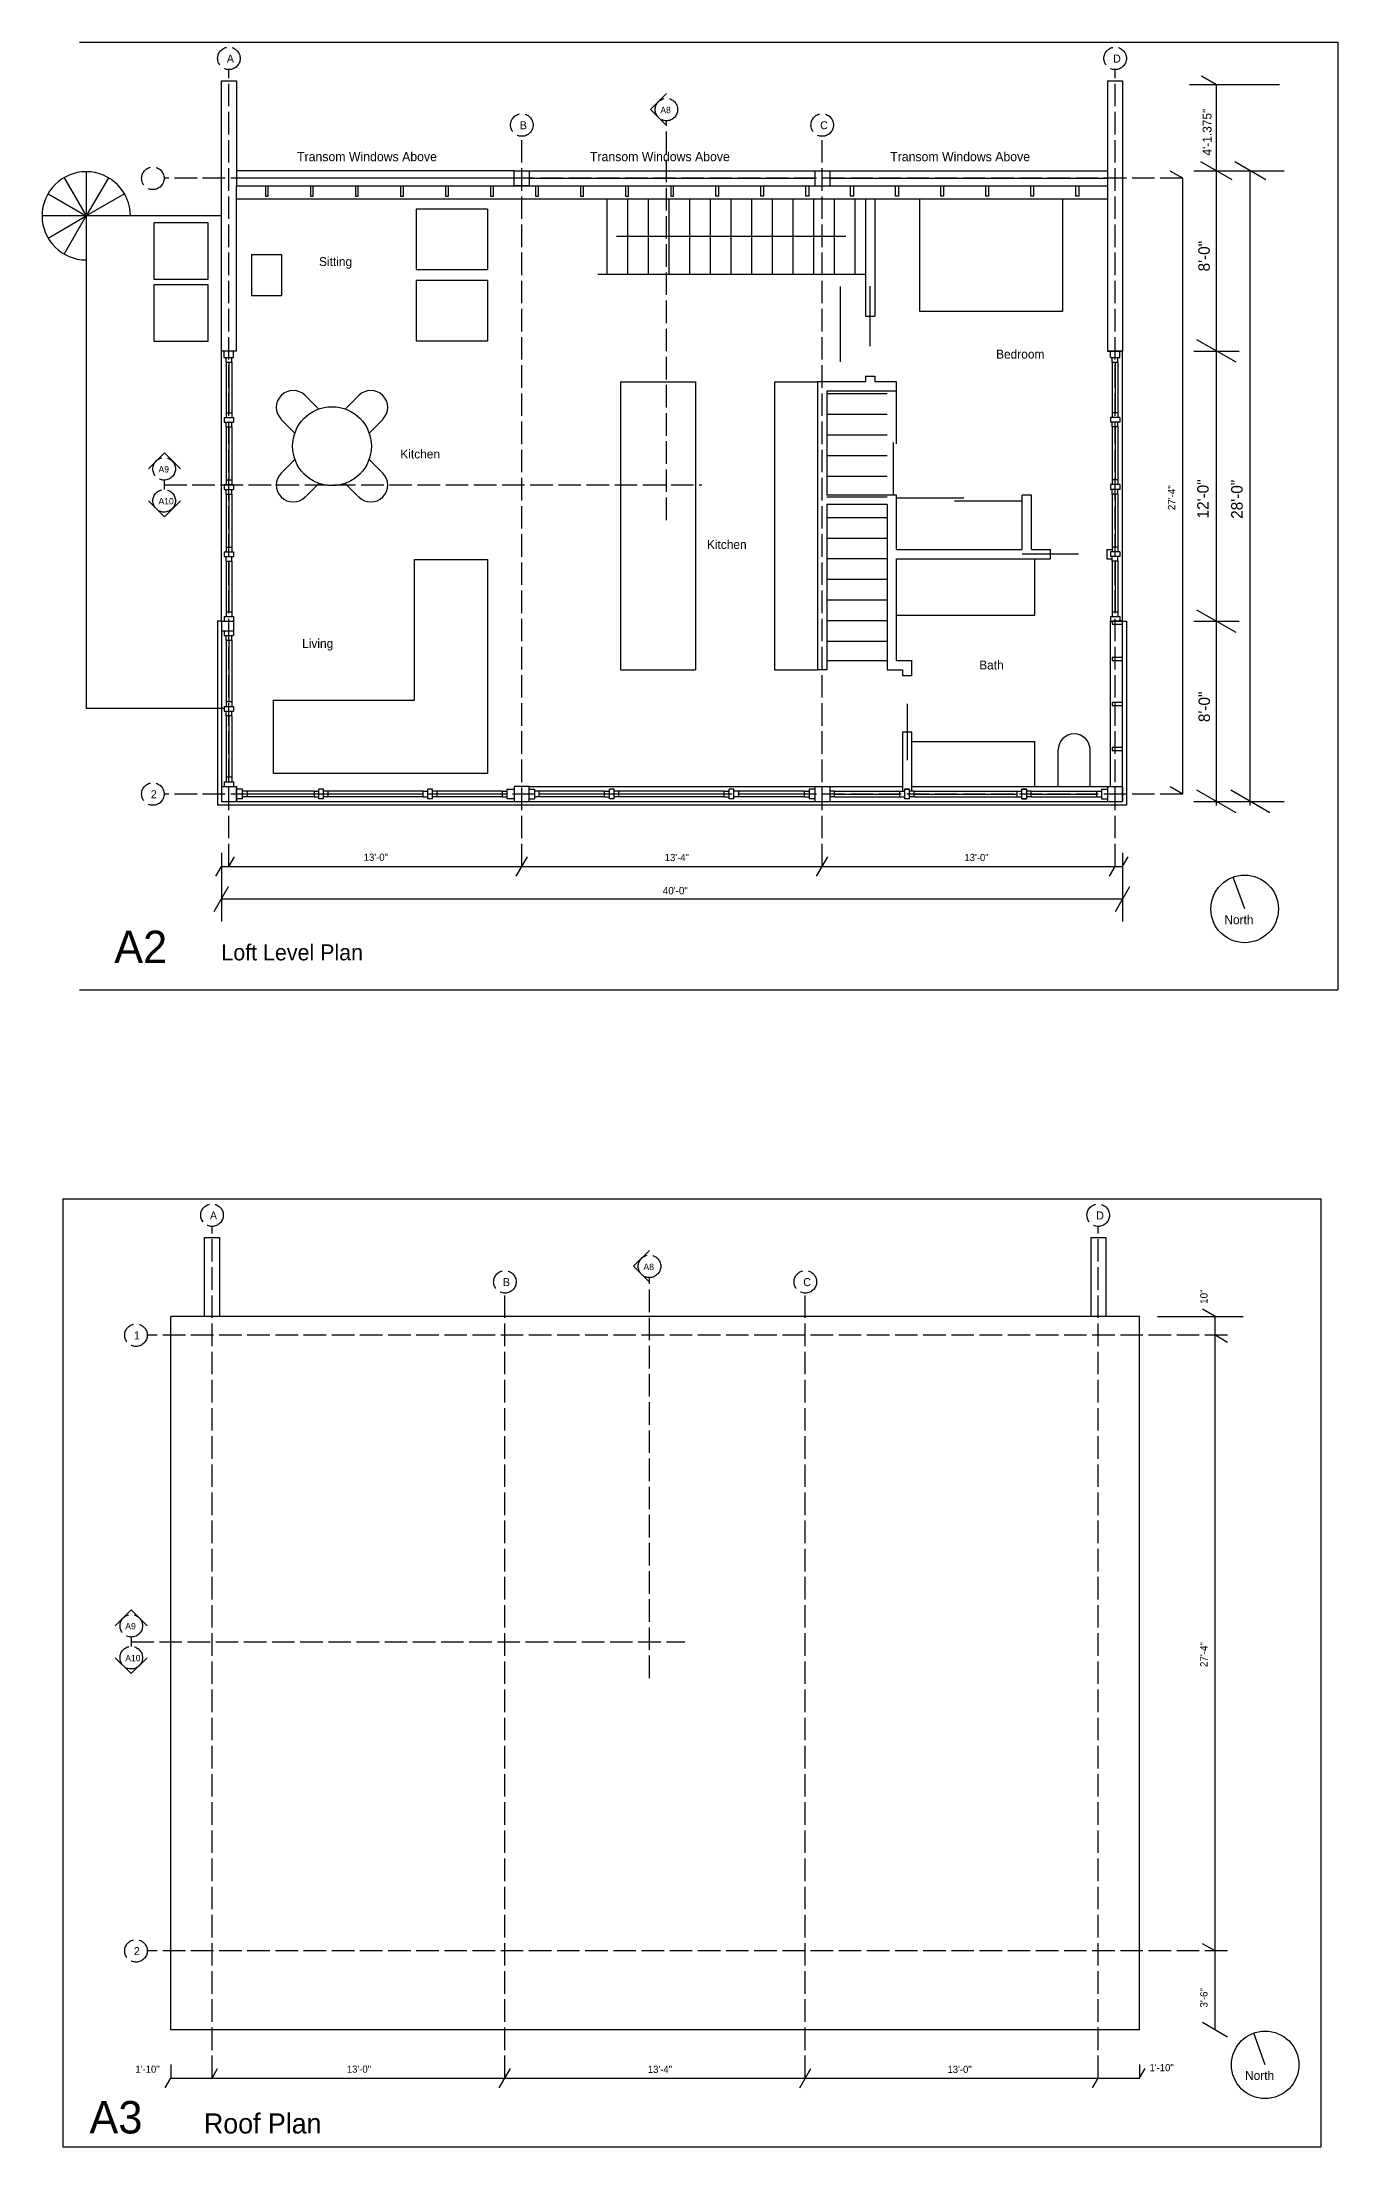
# Model space of a CAD drawing. Header units: inches. Extents: x 1267 to 6358, y -2516 to 4336.
# Drawn here: x 1317 to 2007, y 1498 to 2619 of the extents above; entities that cross this region are included whole.
import ezdxf

# ---------------------------------------------------------------- set-up
doc = ezdxf.new("R2010")
doc.units = ezdxf.units.IN
doc.header["$MEASUREMENT"] = 0
doc.linetypes.add('ACAD_ISO02W100', pattern=[15, 12, -3])
for name, color, linetype in [('const', 7, 'Continuous'), ('e1', 7, 'Continuous'), ('e2', 251, 'Continuous'), ('glass', 172, 'Continuous'), ('grid', 252, 'ACAD_ISO02W100'), ('millwork', 254, 'Continuous'), ('sills', 105, 'Continuous'), ('stairs', 140, 'Continuous'), ('walls', 7, 'Continuous')]:
    doc.layers.add(name, color=color, linetype=linetype)

msp = doc.modelspace()

# ---------------------------------------------------------------- linework, layer by layer
for p, q in [((1336.8, 2619.1), (2006.9, 2619.1)), ((2006.9, 2619.1), (2006.9, 2114.1)), ((1336.8, 2114.1), (2006.9, 2114.1)), ((1327.8, 2002.8), (1997.9, 2002.8)), ((1327.8, 2002.8), (1327.8, 1497.8)), ((1997.9, 2002.8), (1997.9, 1497.8)), ((1327.8, 1497.8), (1997.9, 1497.8))]:
    msp.add_line(p, q)
at = {"layer": 'const'}
for p, q in [((1975.9, 2596.3), (1927.9, 2596.3)), ((1942.3, 2596.3), (1934.3, 2600.9)), ((1942.3, 2212.3), (1942.3, 2596.3)), ((1924.3, 2546.5), (1917.6, 2550.3)), ((1924.3, 2218.5), (1924.3, 2546.5)), ((1930.3, 2550.5), (1978.3, 2550.5)), ((1950.6, 2545.7), (1934, 2555.3)), ((1968.6, 2545.7), (1952, 2555.3)), ((1960.3, 2212.3), (1960.3, 2550.5)), ((1952.7, 2448.5), (1931.9, 2460.5)), ((1930.3, 2454.5), (1954.3, 2454.5)), ((1930.3, 2310.5), (1954.3, 2310.5)), ((1952.7, 2304.5), (1931.9, 2316.5)), ((1924.3, 2218.5), (1917.6, 2222.3)), ((1952.7, 2208.5), (1931.9, 2220.5)), ((1970.7, 2208.5), (1949.9, 2220.5)), ((1930.3, 2214.5), (1978.3, 2214.5)), ((1412.3, 2187.2), (1412.3, 2150.6)), ((1892.3, 2187.2), (1892.3, 2150.6)), ((1409.3, 2174.7), (1412.3, 2179.9)), ((1412.3, 2179.9), (1892.3, 2179.9)), ((1416.3, 2179.9), (1419.3, 2185.1)), ((1569.3, 2174.7), (1575.3, 2185.1)), ((1729.3, 2174.7), (1735.3, 2185.1)), ((1885.3, 2174.7), (1888.3, 2179.9)), ((1892.3, 2179.9), (1895.3, 2185.1)), ((1408.5, 2156), (1416.1, 2169.3)), ((1888.5, 2156), (1896.1, 2169.3)), ((1412.3, 2162.6), (1892.3, 2162.6)), ((1941.5, 1940.2), (1934.8, 1944)), ((1941.5, 1560.2), (1941.5, 1940.2)), ((1948.1, 1926.3), (1941.5, 1930.2)), ((1941.5, 1602.2), (1934.8, 1606)), ((1948.1, 1556.3), (1934.8, 1564)), ((1385.3, 1541.7), (1385.3, 1534.4)), ((1407.3, 1534.4), (1410.3, 1539.6)), ((1560.3, 1529.2), (1566.3, 1539.6)), ((1720.3, 1529.2), (1726.3, 1539.6)), ((1901.3, 1541.7), (1901.3, 1534.4)), ((1901.3, 1534.4), (1904.3, 1539.6)), ((1382.3, 1529.2), (1385.3, 1534.4)), ((1385.3, 1534.4), (1901.3, 1534.4)), ((1876.3, 1529.2), (1879.3, 1534.4))]:
    msp.add_line(p, q, dxfattribs=at)
at = {"layer": 'e1'}
for p, q in [((1412.3, 2310.5), (1412.3, 2454.5)), ((1892.3, 2310.5), (1892.3, 2454.5)), ((1410.3, 2310.5), (1410.3, 2212.5)), ((1412.3, 2310.5), (1410.3, 2310.5)), ((1892.3, 2310.5), (1894.3, 2310.5)), ((1894.3, 2310.5), (1894.3, 2212.5)), ((1894.3, 2212.5), (1410.3, 2212.5)), ((1901.3, 1560.2), (1385.3, 1560.2))]:
    msp.add_line(p, q, dxfattribs=at)
for centre in [(1957.3, 2157.3), (1968.2, 1541.5)]:
    msp.add_circle(centre, 18, dxfattribs=at)
at = {"layer": 'e2'}
for p, q in [((1568.3, 2550.5), (1420.3, 2550.5)), ((1576.3, 2550.5), (1728.3, 2550.5)), ((1736.3, 2550.5), (1884.3, 2550.5)), ((1412.3, 2305.5), (1412.3, 2222.5)), ((1420.3, 2214.5), (1568.3, 2214.5)), ((1576.3, 2214.5), (1728.3, 2214.5)), ((1910.9, 1940.2), (1956.5, 1940.2))]:
    msp.add_line(p, q, dxfattribs=at)
at = {"layer": 'glass'}
for p, q in [((1414.8, 2448.6), (1414.8, 2421.6)), ((1417.8, 2448.6), (1417.8, 2421.6)), ((1886.8, 2448.6), (1886.8, 2421.6)), ((1889.8, 2448.6), (1889.8, 2421.6)), ((1414.8, 2414.1), (1414.8, 2385.8)), ((1417.8, 2414.1), (1417.8, 2385.8)), ((1886.8, 2414.1), (1886.8, 2385.8)), ((1889.8, 2414.1), (1889.8, 2385.8)), ((1414.8, 2378.3), (1414.8, 2350)), ((1417.8, 2378.3), (1417.8, 2350)), ((1886.8, 2378.3), (1886.8, 2350)), ((1889.8, 2378.3), (1889.8, 2350)), ((1414.8, 2342.5), (1414.8, 2315.5)), ((1417.8, 2342.5), (1417.8, 2315.5)), ((1886.8, 2342.5), (1886.8, 2315.5)), ((1889.8, 2342.5), (1889.8, 2315.5)), ((1414.8, 2300.5), (1414.8, 2267.7)), ((1417.8, 2300.5), (1417.8, 2267.7)), ((1414.8, 2260.2), (1414.8, 2227.5)), ((1417.8, 2260.2), (1417.8, 2227.5)), ((1461.7, 2220), (1426, 2220)), ((1461.7, 2217), (1426, 2217)), ((1519.8, 2220), (1469.2, 2220)), ((1519.8, 2217), (1469.2, 2217)), ((1562, 2220), (1527.3, 2220)), ((1562, 2217), (1527.3, 2217)), ((1616.3, 2220), (1581.5, 2220)), ((1616.3, 2217), (1581.5, 2217)), ((1680, 2220), (1624, 2220)), ((1680, 2217), (1624, 2217)), ((1722.8, 2220), (1687.8, 2220)), ((1722.8, 2217), (1687.8, 2217)), ((1738.8, 2220), (1773.7, 2220)), ((1738.8, 2217), (1773.7, 2217)), ((1781.2, 2220), (1836.1, 2220)), ((1781.2, 2217), (1836.1, 2217)), ((1843.6, 2220), (1878.6, 2220)), ((1843.6, 2217), (1878.6, 2217))]:
    msp.add_line(p, q, dxfattribs=at)
at = {"layer": 'grid'}
for p, q in [((1416.3, 2179.9), (1416.3, 2604.4)), ((1888.3, 2179.9), (1888.3, 2604.4)), ((1572.3, 2179.9), (1572.3, 2568.9)), ((1649.3, 2364.4), (1649.3, 2577.1)), ((1732.3, 2179.9), (1732.3, 2568.9)), ((1924.3, 2546.5), (1381.8, 2546.5)), ((1381.8, 2385.7), (1381.8, 2380.7)), ((1381.8, 2383.2), (1668.1, 2383.2)), ((1924.3, 2218.5), (1381.8, 2218.5)), ((1407.3, 1534.4), (1407.3, 1988.1)), ((1879.3, 1534.4), (1879.3, 1988.1)), ((1563.3, 1534.4), (1563.3, 1952.6)), ((1640.3, 1747.5), (1640.3, 1960.9)), ((1723.3, 1534.4), (1723.3, 1952.6)), ((1948.1, 1930.2), (1372.8, 1930.2)), ((1364.3, 1769.4), (1364.3, 1764.4)), ((1364.3, 1766.9), (1659.1, 1766.9)), ((1948.1, 1602.2), (1372.8, 1602.2))]:
    msp.add_line(p, q, dxfattribs=at)
for centre in [(1416.3, 2610.4), (1888.3, 2610.4), (1572.3, 2574.9), (1649.3, 2583.1), (1732.3, 2574.9), (1375.8, 2546.5), (1381.8, 2391.7), (1381.8, 2374.7), (1375.8, 2218.5), (1407.3, 1994.1), (1879.3, 1994.1), (1563.3, 1958.6), (1640.3, 1966.9), (1723.3, 1958.6), (1366.8, 1930.2), (1364.3, 1775.4), (1364.3, 1758.4), (1366.8, 1602.2)]:
    msp.add_circle(centre, 6, dxfattribs=at)
at = {"layer": 'millwork'}
for p, q in [((1516.1, 2530), (1516.1, 2498)), ((1554.1, 2530), (1516.1, 2530)), ((1554.1, 2530), (1554.1, 2498)), ((1428.3, 2506), (1428.3, 2484)), ((1428.3, 2506), (1444.3, 2506)), ((1444.3, 2506), (1444.3, 2484)), ((1516.1, 2498), (1554.1, 2498)), ((1554.1, 2492), (1516.1, 2492)), ((1516.1, 2492), (1516.1, 2460)), ((1554.1, 2492), (1554.1, 2460)), ((1428.3, 2484), (1444.3, 2484)), ((1516.1, 2460), (1554.1, 2460)), ((1416.3, 2448.6), (1416.3, 2421.6)), ((1888.3, 2448.6), (1888.3, 2421.6)), ((1624.8, 2438.1), (1624.8, 2284.7)), ((1624.8, 2438.1), (1664.8, 2438.1)), ((1664.8, 2438.1), (1664.8, 2284.7)), ((1706.8, 2438.1), (1706.8, 2284.7)), ((1706.8, 2438.1), (1729.8, 2438.1)), ((1456.9, 2430.8), (1464.1, 2423.6)), ((1485.5, 2430.8), (1478.2, 2423.6)), ((1771.8, 2405.1), (1771.8, 2433.1)), ((1416.3, 2414.1), (1416.3, 2385.8)), ((1444.1, 2418.1), (1451.4, 2410.8)), ((1498.2, 2418.1), (1491, 2410.8)), ((1888.3, 2414.1), (1888.3, 2385.8)), ((1770.3, 2377.7), (1770.3, 2405.7)), ((1444.1, 2389.5), (1451.4, 2396.7)), ((1498.2, 2389.5), (1491, 2396.7)), ((1416.3, 2378.3), (1416.3, 2350)), ((1456.9, 2376.7), (1464.1, 2384)), ((1485.5, 2376.7), (1478.2, 2384)), ((1888.3, 2378.3), (1888.3, 2350)), ((1771.8, 2376.2), (1807.8, 2376.2)), ((1802.8, 2374.7), (1838.8, 2374.7)), ((1845.6, 2313.7), (1845.6, 2343.7)), ((1853.8, 2343.7), (1853.8, 2348.7)), ((1416.3, 2342.5), (1416.3, 2315.5)), ((1888.3, 2342.5), (1888.3, 2315.5)), ((1771.8, 2313.7), (1845.6, 2313.7)), ((1416.3, 2300.5), (1416.3, 2267.7)), ((1624.8, 2284.7), (1664.8, 2284.7)), ((1706.8, 2284.7), (1729.8, 2284.7)), ((1416.3, 2260.2), (1416.3, 2227.5)), ((1780, 2246.5), (1845.6, 2246.5)), ((1845.6, 2222.5), (1845.6, 2246.5)), ((1461.7, 2218.5), (1426, 2218.5)), ((1519.8, 2218.5), (1469.2, 2218.5)), ((1562, 2218.5), (1527.3, 2218.5)), ((1616.3, 2218.5), (1581.5, 2218.5)), ((1680, 2218.5), (1624, 2218.5)), ((1722.8, 2218.5), (1687.8, 2218.5)), ((1738.8, 2218.5), (1773.7, 2218.5)), ((1781.2, 2218.5), (1836.1, 2218.5)), ((1843.6, 2218.5), (1878.6, 2218.5))]:
    msp.add_line(p, q, dxfattribs=at)
for points in [[(1376.3, 2522.8), (1376.3, 2492.8), (1405.3, 2492.8), (1405.3, 2522.8), (1376.3, 2522.8)], [(1376.3, 2489.8), (1376.3, 2459.8), (1405.3, 2459.8), (1405.3, 2489.8), (1376.3, 2489.8)], [(1554.1, 2229.5), (1440.1, 2229.5), (1440.1, 2268.5), (1515.1, 2268.5), (1515.1, 2343.5), (1554.1, 2343.5), (1554.1, 2229.5)]]:
    msp.add_lwpolyline(points, dxfattribs=at)
for centre, start, end in [((1450.5, 2424.5), 45, 225), ((1491.9, 2424.5), 315, 135), ((1450.5, 2383.1), 135, 315), ((1491.9, 2383.1), 225, 45)]:
    msp.add_arc(centre, 9, start, end, dxfattribs=at)
at = {"layer": 'sills'}
for p, q in [((1741.8, 2488.8), (1741.8, 2448.8)), ((1576.3, 2222.5), (1728.3, 2222.5)), ((1736.3, 2222.5), (1775, 2222.5)), ((1780, 2222.5), (1884.3, 2222.5)), ((1736.3, 2214.5), (1884.3, 2214.5))]:
    msp.add_line(p, q, dxfattribs=at)
at = {"layer": 'stairs'}
for p, q in [((1617.8, 2495.5), (1617.8, 2535.5)), ((1628.8, 2495.5), (1628.8, 2535.5)), ((1639.8, 2495.5), (1639.8, 2535.5)), ((1650.8, 2495.5), (1650.8, 2535.5)), ((1661.8, 2495.5), (1661.8, 2535.5)), ((1672.8, 2495.5), (1672.8, 2535.5)), ((1683.8, 2495.5), (1683.8, 2535.5)), ((1694.8, 2495.5), (1694.8, 2535.5)), ((1705.8, 2495.5), (1705.8, 2535.5)), ((1716.8, 2495.5), (1716.8, 2535.5)), ((1727.8, 2495.5), (1727.8, 2535.5)), ((1738.8, 2495.5), (1738.8, 2535.5)), ((1749.8, 2495.5), (1749.8, 2535.5)), ((1612.8, 2495.5), (1755.3, 2495.5)), ((1766.8, 2431.7), (1734.8, 2431.7)), ((1766.8, 2420.7), (1734.8, 2420.7)), ((1766.8, 2409.7), (1734.8, 2409.7)), ((1766.8, 2398.7), (1734.8, 2398.7)), ((1766.8, 2387.7), (1734.8, 2387.7)), ((1766.8, 2376.7), (1734.8, 2376.7)), ((1766.8, 2365.7), (1734.8, 2365.7)), ((1766.8, 2354.7), (1734.8, 2354.7)), ((1766.8, 2343.7), (1734.8, 2343.7)), ((1766.8, 2332.7), (1734.8, 2332.7)), ((1766.8, 2321.7), (1734.8, 2321.7)), ((1766.8, 2310.7), (1734.8, 2310.7)), ((1766.8, 2299.7), (1734.8, 2299.7)), ((1734.8, 2289.7), (1766.8, 2289.7))]:
    msp.add_line(p, q, dxfattribs=at)
at = {"layer": 'walls'}
for p, q in [((1412.3, 2454.5), (1412.3, 2598.5)), ((1412.3, 2598.5), (1420.3, 2598.5)), ((1420.3, 2598.5), (1420.3, 2542.5)), ((1649.3, 2591.6), (1640.8, 2583.1)), ((1884.3, 2598.5), (1884.3, 2542.5)), ((1884.3, 2598.5), (1892.3, 2598.5)), ((1892.3, 2598.5), (1892.3, 2454.5)), ((1649.3, 2574.6), (1640.8, 2583.1)), ((1328.6, 2546.8), (1340.3, 2526.5)), ((1340.3, 2550), (1340.3, 2264)), ((1352.1, 2546.8), (1340.3, 2526.5)), ((1568.3, 2546.5), (1420.3, 2546.5)), ((1568.3, 2542.5), (1568.3, 2550.5)), ((1568.3, 2550.5), (1576.3, 2550.5)), ((1576.3, 2550.5), (1576.3, 2542.5)), ((1576.3, 2546.5), (1728.3, 2546.5)), ((1728.3, 2550.5), (1736.3, 2550.5)), ((1728.3, 2550.5), (1728.3, 2542.5)), ((1736.3, 2550.5), (1736.3, 2542.5)), ((1736.3, 2546.5), (1884.3, 2546.5)), ((1320, 2538.2), (1340.3, 2526.5)), ((1360.7, 2538.2), (1340.3, 2526.5)), ((1420.3, 2454.5), (1420.3, 2542.5)), ((1420.3, 2542.5), (1884.3, 2542.5)), ((1420.3, 2535.5), (1884.3, 2535.5)), ((1576.3, 2542.5), (1568.3, 2542.5)), ((1576.3, 2542.5), (1568.3, 2542.5)), ((1728.3, 2542.5), (1736.3, 2542.5)), ((1728.3, 2542.5), (1736.3, 2542.5)), ((1755.3, 2535.5), (1755.3, 2473.1)), ((1760.3, 2535.5), (1760.3, 2473.1)), ((1884.3, 2542.5), (1884.3, 2454.5)), ((1412.3, 2526.5), (1316.8, 2526.5)), ((1320, 2514.7), (1340.3, 2526.5)), ((1328.6, 2506.1), (1340.3, 2526.5)), ((1744.8, 2515.5), (1622.8, 2515.5)), ((1757.8, 2457.1), (1757.8, 2489.1)), ((1755.3, 2473.1), (1760.3, 2473.1)), ((1420.3, 2454.5), (1412.3, 2454.5)), ((1413.8, 2451.1), (1413.8, 2454.5)), ((1413.8, 2451.1), (1418.8, 2451.1)), ((1414.8, 2448.6), (1414.8, 2451.1)), ((1414.8, 2448.6), (1417.8, 2448.6)), ((1417.8, 2448.6), (1417.8, 2451.1)), ((1418.8, 2451.1), (1418.8, 2454.5)), ((1884.3, 2454.5), (1892.3, 2454.5)), ((1892.3, 2454.5), (1884.3, 2454.5)), ((1885.8, 2454.5), (1890.8, 2454.5)), ((1885.8, 2451.1), (1885.8, 2454.5)), ((1885.8, 2451.1), (1890.8, 2451.1)), ((1886.8, 2448.6), (1886.8, 2451.1)), ((1886.8, 2448.6), (1889.8, 2448.6)), ((1889.8, 2448.6), (1889.8, 2451.1)), ((1890.8, 2451.1), (1890.8, 2454.5)), ((1729.8, 2438.1), (1729.8, 2284.7)), ((1755.3, 2438.1), (1729.8, 2438.1)), ((1755.3, 2441.1), (1755.3, 2438.1)), ((1755.3, 2441.1), (1760.3, 2441.1)), ((1760.3, 2441.1), (1760.3, 2438.1)), ((1771.8, 2438.1), (1760.3, 2438.1)), ((1771.8, 2433.1), (1771.8, 2438.1)), ((1734.8, 2433.1), (1734.8, 2377.7)), ((1771.8, 2433.1), (1734.8, 2433.1)), ((1413.8, 2419.1), (1418.8, 2419.1)), ((1413.8, 2419.1), (1413.8, 2416.6)), ((1413.8, 2416.6), (1418.8, 2416.6)), ((1414.8, 2421.6), (1414.8, 2419.1)), ((1414.8, 2421.6), (1417.8, 2421.6)), ((1414.8, 2414.1), (1414.8, 2416.6)), ((1414.8, 2414.1), (1417.8, 2414.1)), ((1417.8, 2421.6), (1417.8, 2419.1)), ((1417.8, 2414.1), (1417.8, 2416.6)), ((1418.8, 2419.1), (1418.8, 2416.6)), ((1890.8, 2419.1), (1885.8, 2419.1)), ((1885.8, 2419.1), (1885.8, 2416.6)), ((1890.8, 2416.6), (1885.8, 2416.6)), ((1889.8, 2421.6), (1886.8, 2421.6)), ((1886.8, 2421.6), (1886.8, 2419.1)), ((1886.8, 2414.1), (1886.8, 2416.6)), ((1889.8, 2414.1), (1886.8, 2414.1)), ((1889.8, 2421.6), (1889.8, 2419.1)), ((1889.8, 2414.1), (1889.8, 2416.6)), ((1890.8, 2419.1), (1890.8, 2416.6)), ((1373.5, 2391.7), (1382, 2400.2)), ((1390.5, 2391.7), (1382, 2400.2)), ((1413.8, 2383.3), (1418.8, 2383.3)), ((1413.8, 2383.3), (1413.8, 2380.8)), ((1413.8, 2380.8), (1418.8, 2380.8)), ((1414.8, 2385.8), (1414.8, 2383.3)), ((1414.8, 2385.8), (1417.8, 2385.8)), ((1414.8, 2378.3), (1414.8, 2380.8)), ((1414.8, 2378.3), (1417.8, 2378.3)), ((1417.8, 2385.8), (1417.8, 2383.3)), ((1417.8, 2378.3), (1417.8, 2380.8)), ((1418.8, 2383.3), (1418.8, 2380.8)), ((1771.8, 2377.7), (1734.8, 2377.7)), ((1771.8, 2348.7), (1771.8, 2377.7)), ((1843.8, 2377.7), (1838.8, 2377.7)), ((1838.8, 2348.7), (1838.8, 2377.7)), ((1843.8, 2348.7), (1843.8, 2377.7)), ((1885.8, 2383.3), (1885.8, 2380.8)), ((1890.8, 2383.3), (1885.8, 2383.3)), ((1890.8, 2380.8), (1885.8, 2380.8)), ((1889.8, 2385.8), (1886.8, 2385.8)), ((1886.8, 2385.8), (1886.8, 2383.3)), ((1886.8, 2378.3), (1886.8, 2380.8)), ((1889.8, 2378.3), (1886.8, 2378.3)), ((1889.8, 2385.8), (1889.8, 2383.3)), ((1889.8, 2378.3), (1889.8, 2380.8)), ((1890.8, 2383.3), (1890.8, 2380.8)), ((1373.5, 2374.7), (1382, 2366.2)), ((1382, 2366.2), (1390.5, 2374.7)), ((1734.8, 2372.7), (1734.8, 2284.7)), ((1766.8, 2372.7), (1734.8, 2372.7)), ((1766.8, 2372.7), (1766.8, 2284.7)), ((1413.8, 2347.5), (1418.8, 2347.5)), ((1413.8, 2347.5), (1413.8, 2345)), ((1413.8, 2345), (1418.8, 2345)), ((1414.8, 2350), (1414.8, 2347.5)), ((1414.8, 2350), (1417.8, 2350)), ((1414.8, 2342.5), (1414.8, 2345)), ((1417.8, 2350), (1417.8, 2347.5)), ((1417.8, 2342.5), (1417.8, 2345)), ((1418.8, 2347.5), (1418.8, 2345)), ((1771.8, 2348.7), (1838.8, 2348.7)), ((1771.8, 2343.7), (1853.8, 2343.7)), ((1771.8, 2289.7), (1771.8, 2343.7)), ((1868.8, 2346.2), (1838.8, 2346.2)), ((1843.8, 2348.7), (1853.8, 2348.7)), ((1883.8, 2348.7), (1883.8, 2343.7)), ((1883.8, 2348.7), (1886.8, 2348.7)), ((1883.8, 2343.7), (1886.8, 2343.7)), ((1890.8, 2347.5), (1885.8, 2347.5)), ((1885.8, 2347.5), (1885.8, 2345)), ((1890.8, 2345), (1885.8, 2345)), ((1886.8, 2350), (1886.8, 2347.5)), ((1889.8, 2350), (1886.8, 2350)), ((1886.8, 2342.5), (1886.8, 2345)), ((1889.8, 2350), (1889.8, 2347.5)), ((1889.8, 2342.5), (1889.8, 2345)), ((1890.8, 2347.5), (1890.8, 2345)), ((1414.8, 2342.5), (1417.8, 2342.5)), ((1889.8, 2342.5), (1886.8, 2342.5)), ((1412.3, 2310.5), (1418.8, 2310.5)), ((1412.3, 2310.5), (1412.3, 2305.5)), ((1413.8, 2313), (1418.8, 2313)), ((1413.8, 2313), (1413.8, 2310.5)), ((1414.8, 2315.5), (1417.8, 2315.5)), ((1414.8, 2315.5), (1414.8, 2313)), ((1417.8, 2315.5), (1417.8, 2313)), ((1418.8, 2313), (1418.8, 2303)), ((1885.8, 2313), (1885.8, 2310.5)), ((1885.8, 2313), (1890.8, 2313)), ((1885.8, 2222.5), (1885.8, 2310.5)), ((1885.8, 2310.5), (1890.8, 2310.5)), ((1886.8, 2315.5), (1886.8, 2313)), ((1886.8, 2315.5), (1889.8, 2315.5)), ((1886.8, 2310.5), (1892.3, 2310.5)), ((1889.8, 2315.5), (1889.8, 2313)), ((1890.8, 2313), (1890.8, 2310.5)), ((1892.3, 2214.5), (1892.3, 2310.5)), ((1412.3, 2305.5), (1418.8, 2305.5)), ((1413.8, 2305.5), (1413.8, 2303)), ((1413.8, 2303), (1418.8, 2303)), ((1414.8, 2300.5), (1414.8, 2303)), ((1414.8, 2300.5), (1417.8, 2300.5)), ((1417.8, 2300.5), (1417.8, 2303)), ((1771.8, 2289.7), (1780, 2289.7)), ((1780, 2281.5), (1780, 2289.7)), ((1734.8, 2284.7), (1729.8, 2284.7)), ((1766.8, 2284.7), (1775, 2284.7)), ((1775, 2284.7), (1775, 2281.5)), ((1780, 2281.5), (1775, 2281.5)), ((1413.8, 2265.2), (1418.8, 2265.2)), ((1413.8, 2265.2), (1413.8, 2262.7)), ((1414.8, 2267.7), (1414.8, 2265.2)), ((1414.8, 2267.7), (1417.8, 2267.7)), ((1417.8, 2267.7), (1417.8, 2265.2)), ((1418.8, 2265.2), (1418.8, 2262.7)), ((1777.5, 2266.5), (1777.5, 2236.5)), ((1413.8, 2264), (1340.3, 2264)), ((1413.8, 2262.7), (1418.8, 2262.7)), ((1414.8, 2260.2), (1414.8, 2262.7)), ((1417.8, 2260.2), (1414.8, 2260.2)), ((1417.8, 2260.2), (1417.8, 2262.7)), ((1780, 2251.5), (1775, 2251.5)), ((1775, 2251.5), (1775, 2220)), ((1777.5, 2251.5), (1777.5, 2251.5)), ((1780, 2220), (1780, 2251.5)), ((1858, 2222.5), (1858, 2242)), ((1875, 2222.5), (1875, 2242)), ((1412.3, 2222.5), (1420.3, 2222.5)), ((1412.3, 2222.5), (1412.3, 2214.5)), ((1413.8, 2225), (1418.8, 2225)), ((1413.8, 2225), (1413.8, 2222.5)), ((1417.8, 2227.5), (1414.8, 2227.5)), ((1414.8, 2227.5), (1414.8, 2225)), ((1417.8, 2227.5), (1417.8, 2225)), ((1418.8, 2225), (1418.8, 2222.5)), ((1420.3, 2222.5), (1420.3, 2214.5)), ((1420.3, 2214.5), (1420.3, 2222.5)), ((1423.5, 2221), (1420.3, 2221)), ((1423.5, 2216), (1423.5, 2221)), ((1464.2, 2216), (1464.2, 2221)), ((1466.7, 2221), (1464.2, 2221)), ((1466.7, 2216), (1466.7, 2221)), ((1522.3, 2216), (1522.3, 2221)), ((1524.8, 2221), (1522.3, 2221)), ((1524.8, 2216), (1524.8, 2221)), ((1564.5, 2216), (1564.5, 2221)), ((1564.5, 2221), (1568.3, 2221)), ((1576.3, 2222.5), (1568.3, 2222.5)), ((1568.3, 2222.5), (1568.3, 2214.5)), ((1576.3, 2214.5), (1576.3, 2222.5)), ((1576.3, 2221), (1579, 2221)), ((1579, 2221), (1579, 2217)), ((1621.5, 2221), (1619, 2221)), ((1619, 2216), (1619, 2221)), ((1621.5, 2216), (1621.5, 2221)), ((1682.8, 2216), (1682.8, 2221)), ((1685.3, 2221), (1682.8, 2221)), ((1685.3, 2216), (1685.3, 2221)), ((1728, 2221), (1725.3, 2221)), ((1725.3, 2221), (1725.3, 2217)), ((1728.3, 2222.5), (1736.3, 2222.5)), ((1728.3, 2222.5), (1728.3, 2214.5)), ((1736.3, 2222.5), (1736.3, 2214.5)), ((1776.2, 2221), (1778.7, 2221)), ((1776.2, 2221), (1776.2, 2216)), ((1778.7, 2221), (1776.2, 2221)), ((1778.7, 2216), (1778.7, 2221)), ((1838.6, 2216), (1838.6, 2221)), ((1838.6, 2221), (1841.1, 2221)), ((1841.1, 2221), (1838.6, 2221)), ((1841.1, 2221), (1841.1, 2216)), ((1881.1, 2221), (1881.1, 2216)), ((1881.1, 2221), (1884.3, 2221)), ((1884.3, 2222.5), (1892.3, 2222.5)), ((1884.3, 2222.5), (1884.3, 2214.5)), ((1892.3, 2222.5), (1892.3, 2214.5)), ((1412.3, 2214.5), (1420.3, 2214.5)), ((1423.5, 2216), (1420.3, 2216)), ((1426, 2220), (1423.5, 2220)), ((1426, 2217), (1423.5, 2217)), ((1426, 2220), (1426, 2217)), ((1461.7, 2220), (1464.2, 2220)), ((1461.7, 2220), (1461.7, 2217)), ((1461.7, 2217), (1464.2, 2217)), ((1466.7, 2216), (1464.2, 2216)), ((1469.2, 2220), (1466.7, 2220)), ((1469.2, 2217), (1466.7, 2217)), ((1469.2, 2217), (1469.2, 2220)), ((1519.8, 2220), (1522.3, 2220)), ((1519.8, 2217), (1519.8, 2220)), ((1519.8, 2217), (1522.3, 2217)), ((1524.8, 2216), (1522.3, 2216)), ((1527.3, 2220), (1524.8, 2220)), ((1527.3, 2217), (1524.8, 2217)), ((1527.3, 2217), (1527.3, 2220)), ((1562, 2217), (1562, 2220)), ((1562, 2220), (1564.5, 2220)), ((1562, 2217), (1564.5, 2217)), ((1568.3, 2216), (1564.5, 2216)), ((1568.3, 2214.5), (1576.3, 2214.5)), ((1576.3, 2216), (1579, 2216)), ((1581.5, 2220), (1579, 2220)), ((1581.5, 2217), (1579, 2217)), ((1579, 2217), (1579, 2216)), ((1581.5, 2217), (1581.5, 2220)), ((1616.3, 2220), (1619, 2220)), ((1616.3, 2217), (1616.3, 2220)), ((1616.3, 2217), (1619, 2217)), ((1621.5, 2216), (1619, 2216)), ((1624, 2220), (1621.5, 2220)), ((1624, 2217), (1621.5, 2217)), ((1624, 2217), (1624, 2220)), ((1680, 2217), (1680, 2220)), ((1680, 2220), (1682.8, 2220)), ((1680, 2217), (1682.8, 2217)), ((1685.3, 2216), (1682.8, 2216)), ((1687.8, 2220), (1685.3, 2220)), ((1687.8, 2217), (1685.3, 2217)), ((1687.8, 2217), (1687.8, 2220)), ((1722.8, 2217), (1722.8, 2220)), ((1722.8, 2220), (1725.3, 2220)), ((1722.8, 2217), (1725.3, 2217)), ((1725.3, 2217), (1725.3, 2216)), ((1728, 2216), (1725.3, 2216)), ((1728.3, 2214.5), (1736.3, 2214.5)), ((1738.8, 2220), (1736.3, 2220)), ((1738.8, 2217), (1736.3, 2217)), ((1738.8, 2217), (1738.8, 2220)), ((1773.7, 2217), (1773.7, 2220)), ((1773.7, 2220), (1776.2, 2220)), ((1773.7, 2217), (1776.2, 2217)), ((1778.7, 2216), (1776.2, 2216)), ((1781.2, 2220), (1778.7, 2220)), ((1781.2, 2217), (1778.7, 2217)), ((1781.2, 2217), (1781.2, 2220)), ((1836.1, 2220), (1838.6, 2220)), ((1836.1, 2217), (1836.1, 2220)), ((1836.1, 2217), (1838.6, 2217)), ((1838.6, 2216), (1841.1, 2216)), ((1841.1, 2216), (1838.6, 2216)), ((1843.6, 2220), (1841.1, 2220)), ((1843.6, 2217), (1841.1, 2217)), ((1843.6, 2217), (1843.6, 2220)), ((1843.6, 2217), (1843.6, 2220)), ((1878.6, 2217), (1878.6, 2220)), ((1878.6, 2220), (1881.1, 2220)), ((1878.6, 2217), (1881.1, 2217)), ((1881.1, 2216), (1884.3, 2216)), ((1884.3, 2214.5), (1892.3, 2214.5)), ((1957.3, 2157.3), (1951.1, 2174.2)), ((1403.3, 1940.2), (1403.3, 1982.2)), ((1403.3, 1982.2), (1411.3, 1982.2)), ((1411.3, 1982.2), (1411.3, 1940.2)), ((1640.3, 1975.3), (1631.8, 1966.9)), ((1875.3, 1982.2), (1883.3, 1982.2)), ((1875.3, 1982.2), (1875.3, 1940.2)), ((1883.3, 1982.2), (1883.3, 1940.2)), ((1640.3, 1958.4), (1631.8, 1966.9)), ((1385.3, 1560.2), (1385.3, 1940.2)), ((1901.3, 1940.2), (1385.3, 1940.2)), ((1901.3, 1560.2), (1901.3, 1940.2)), ((1355.8, 1775.4), (1364.3, 1783.9)), ((1372.8, 1775.4), (1364.3, 1783.9)), ((1355.8, 1758.4), (1364.3, 1750)), ((1372.8, 1758.4), (1364.3, 1750)), ((1968.2, 1541.5), (1962.1, 1558.4))]:
    msp.add_line(p, q, dxfattribs=at)
for points in [[(1435.7, 2542.5), (1435.7, 2537), (1437.2, 2537), (1437.2, 2542.5)], [(1459.7, 2542.5), (1459.7, 2537), (1461.2, 2537), (1461.2, 2542.5)], [(1483.7, 2542.5), (1483.7, 2537), (1485.2, 2537), (1485.2, 2542.5)], [(1507.7, 2542.5), (1507.7, 2537), (1509.2, 2537), (1509.2, 2542.5)], [(1531.7, 2542.5), (1531.7, 2537), (1533.2, 2537), (1533.2, 2542.5)], [(1555.7, 2542.5), (1555.7, 2537), (1557.2, 2537), (1557.2, 2542.5)], [(1579.6, 2542.5), (1579.6, 2537), (1581.1, 2537), (1581.1, 2542.5)], [(1603.6, 2542.5), (1603.6, 2537), (1605.1, 2537), (1605.1, 2542.5)], [(1627.6, 2542.5), (1627.6, 2537), (1629.1, 2537), (1629.1, 2542.5)], [(1651.6, 2542.5), (1651.6, 2537), (1653.1, 2537), (1653.1, 2542.5)], [(1677.1, 2542.5), (1677.1, 2537), (1675.6, 2537), (1675.6, 2542.5)], [(1701.1, 2542.5), (1701.1, 2537), (1699.6, 2537), (1699.6, 2542.5)], [(1725.1, 2542.5), (1725.1, 2537), (1723.6, 2537), (1723.6, 2542.5)], [(1748.9, 2542.5), (1748.9, 2537), (1747.4, 2537), (1747.4, 2542.5)], [(1772.9, 2542.5), (1772.9, 2537), (1771.4, 2537), (1771.4, 2542.5)], [(1860.3, 2535.5), (1860.3, 2475.5), (1784.3, 2475.5), (1784.3, 2535.5), (1860.3, 2535.5)], [(1796.9, 2542.5), (1796.9, 2537), (1795.4, 2537), (1795.4, 2542.5)], [(1820.9, 2542.5), (1820.9, 2537), (1819.4, 2537), (1819.4, 2542.5)], [(1844.9, 2542.5), (1844.9, 2537), (1843.4, 2537), (1843.4, 2542.5)], [(1868.9, 2542.5), (1868.9, 2537), (1867.4, 2537), (1867.4, 2542.5)], [(1892.3, 2310.5), (1886.8, 2310.5), (1886.8, 2309), (1892.3, 2309)], [(1892.3, 2291.2), (1886.8, 2291.2), (1886.8, 2289.7), (1892.3, 2289.7)], [(1892.3, 2267.2), (1886.8, 2267.2), (1886.8, 2265.7), (1892.3, 2265.7)], [(1892.3, 2243.2), (1886.8, 2243.2), (1886.8, 2241.7), (1892.3, 2241.7)]]:
    msp.add_lwpolyline(points, dxfattribs=at)
msp.add_circle((1471.2, 2403.8), 21, dxfattribs=at)
for centre, radius, end in [((1340.3, 2526.5), 23.5, 270), ((1866.5, 2242), 8.5, 180)]:
    msp.add_arc(centre, radius, 0, end, dxfattribs=at)

# ---------------------------------------------------------------- texts
at = {"layer": 'const', "attachment_point": 1}
for s, insert, char_height, width in [('A', (1415.2, 2612.4), 4.26, 1625.197), ('D', (1887.2, 2612.4), 4.26, 1625.197), ('A8', (1646.1, 2584.6), 3.41, 1300.158), ('B', (1571.2, 2576.9), 4.26, 1625.197), ('C', (1731.2, 2576.9), 4.26, 1625.197), ('Transom Windows Above', (1452.6, 2560.5), 4.889, 1864.026), ('Transom Windows Above', (1608.6, 2560.5), 4.889, 1864.026), ('Transom Windows Above', (1768.5, 2560.5), 4.889, 1864.026), ('Sitting', (1464.3, 2504.5), 4.74, 1805.775), ('\\PBedroom', (1824.9, 2463.1), 4.74, 1805.775), ('\\PKitchen', (1507.6, 2409.9), 4.74, 1805.775), ('A9', (1378.8, 2393.2), 3.41, 1300.158), ('A10', (1378.8, 2376.2), 3.41, 1300.158), ('\\PKitchen', (1670.9, 2361.7), 4.74, 1805.775), ('Living', (1455.3, 2301.1), 4.74, 1805.775), ('Bath', (1815.9, 2289.6), 4.74, 1805.775), ('2', (1374.7, 2220.5), 4.26, 1625.197), ('13\'-0"', (1488.1, 2186.7), 3.79, 1444.62), ('13\'-4"', (1648.4, 2186.6), 3.79, 1444.62), ('13\'-0"', (1808, 2186.6), 3.79, 1444.62), ('40\'-0"', (1647.4, 2169), 3.91, 1491.22), ('North', (1946.5, 2153.9), 4.74, 1805.775), ('A2', (1355.2, 2145.7), 17.26, 6582.049), ('Loft Level Plan', (1412.3, 2138.4), 8.525, 3250.395), ('A', (1406.2, 1996.1), 4.26, 1625.197), ('D', (1878.2, 1996.1), 4.26, 1625.197), ('A8', (1637.1, 1968.3), 3.41, 1300.158), ('B', (1562.2, 1960.6), 4.26, 1625.197), ('C', (1722.2, 1960.6), 4.26, 1625.197), ('1', (1365.7, 1932.2), 4.26, 1625.197), ('A9', (1361.1, 1776.9), 3.41, 1300.158), ('A10', (1361.1, 1759.9), 3.41, 1300.158), ('2', (1365.7, 1604.2), 4.26, 1625.197), ('1\'-10"', (1366.5, 1541.1), 3.79, 1444.62), ('13\'-0"', (1479.1, 1541.1), 3.79, 1444.62), ('13\'-4"', (1639.4, 1541), 3.79, 1444.62), ('13\'-0"', (1799, 1541), 3.79, 1444.62), ('1\'-10"', (1906.6, 1541.9), 3.79, 1444.62), ('North', (1957.5, 1538.2), 4.74, 1805.775), ('A3', (1342, 1522.2), 17.26, 6582.049), ('Roof Plan', (1403, 1515.6), 10.66, 4062.993)]:
    msp.add_mtext(s, dxfattribs=dict(at, insert=insert, char_height=char_height, width=width))
at = {"layer": 'const', "attachment_point": 1, "rotation": 90}
for s, insert, char_height, width in [('4\'-1.375"', (1934.9, 2558.6), 4.74, 1805.775), ('8\'-0"', (1932.6, 2496.9), 6.11, 2330.032), ('27\'-4"', (1916.4, 2369.7), 3.91, 1491.22), ('12\'-0"', (1932, 2365.3), 6.11, 2330.032), ('28\'-0"', (1950.1, 2365.1), 6.11, 2330.032), ('8\'-0"', (1932.7, 2256.8), 6.11, 2330.032), ('10"', (1933.6, 1946.9), 3.91, 1491.22), ('27\'-4"', (1933.6, 1753.4), 3.91, 1491.22), ('3\'-6"', (1933.6, 1572), 3.91, 1491.22)]:
    msp.add_mtext(s, dxfattribs=dict(at, insert=insert, char_height=char_height, width=width))

doc.saveas('drawing.dxf')
